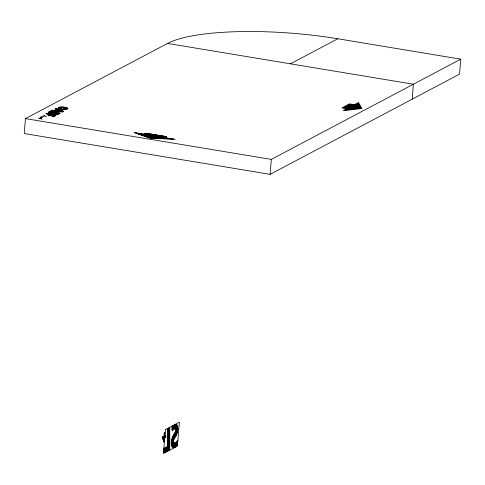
<?xml version="1.0" encoding="UTF-8"?>
<svg xmlns="http://www.w3.org/2000/svg" width="485" height="485" viewBox="0 0 485 485"><rect width="100%" height="100%" fill="white"/><g stroke="black" fill="none" stroke-linecap="round" stroke-linejoin="round"><path stroke-width="0.73" d="M171.278 444.26L171.278 442.017M171.581 445.885L171.581 439.677M25.45 118.607L24.25 133.551L270.115 174.351L459.55 74.114L460.75 59.164L337.815 38.764A132.144 30.622 4.6 0 0 167.525 43.426L25.45 118.607L271.321 159.401L460.75 59.164M270.115 174.351L271.321 159.401M412.189 99.17L413.39 84.226L167.525 43.426M290.46 63.826L337.815 38.764M164.609 438.191L164.621 432.444M44.22 115.436C44.226 114.83 43.541 115.751 43.947 115.194M134.096 132.563L134.939 132.605M134.642 132.757L136.327 132.835M145.585 133.242L147.149 133.314M135.188 132.951L137.716 133.066M145.294 133.399L148.537 133.545M135.739 133.145L139.104 133.296M144.997 133.557L149.932 133.775M136.285 133.339L140.492 133.527M144.706 133.708L151.32 134.005M136.831 133.533L141.881 133.757M144.409 133.866L152.708 134.236M137.376 133.727L143.275 133.987M144.112 134.024L154.097 134.466M137.928 133.921L155.485 134.697M138.474 134.109L156.873 134.927M139.019 134.303L158.262 135.157M139.565 134.497L159.65 135.388M140.117 134.691L161.044 135.618M140.662 134.885L162.433 135.849M141.208 135.079L163.821 136.079M141.759 135.273L165.209 136.309M142.305 135.467L166.597 136.54M142.851 135.654L166.422 136.703M143.396 135.849L166.131 136.855M143.948 136.042L165.834 137.012M144.494 136.236L165.537 137.17M145.039 136.43L165.246 137.322M145.585 136.625L164.948 137.479M146.137 136.819L165.5 137.673M146.682 137.006L166.888 137.904M147.228 137.2L168.277 138.134M147.773 137.394L169.665 138.364M148.325 137.588L171.053 138.595M148.871 137.782L172.442 138.825M149.416 137.976L173.83 139.056M149.962 138.17L175.218 139.286M41.625 118.922L41.971 119.158M63.026 109.192L63.353 109.428M67.075 108.434L67.67 108.864M66.688 108.822L67.1 109.125M46.621 113.102L48.415 114.405M50.392 111.107L51.452 111.883M67.021 107.712L67.93 108.379M66.184 107.434L67.882 108.682M65.505 107.276L66.13 107.731M66.93 108.664L67.397 109.004M64.317 107.082L64.711 107.373M63.771 107.021L64.135 107.288M64.826 107.791L65.802 108.513M66.39 108.943L66.754 109.21M63.25 106.979L63.596 107.227M64.184 107.658L65.53 108.646M66.045 109.028L66.396 109.283M62.759 106.955L63.08 107.191M63.602 107.573L64.305 108.088M64.802 108.452L65.214 108.755M65.681 109.101L66.008 109.337M62.274 106.936L62.589 107.173M63.056 107.512L63.662 107.961M64.45 108.531L64.832 108.816M65.293 109.155L65.608 109.386M61.813 106.936L62.122 107.167M62.547 107.476L63.086 107.87M63.996 108.543L64.414 108.846M64.875 109.186L65.19 109.416M61.359 106.949L61.674 107.173M62.08 107.47L62.547 107.816M63.553 108.555L63.953 108.852M64.444 109.21L64.76 109.44M60.934 106.973L61.243 107.197M61.644 107.494L62.068 107.803M63.99 109.216L64.305 109.446M60.51 107.003L60.831 107.233M61.243 107.537L61.668 107.846M63.523 109.21L63.844 109.446M60.116 107.046L60.443 107.288M59.728 107.1L60.073 107.361M60.576 107.731L61.583 108.464M62.51 109.143L62.856 109.398M59.37 107.179L59.734 107.446M60.352 107.9L61.068 108.428M61.959 109.083L62.329 109.355M59.024 107.264L59.437 107.567M61.377 108.998L61.783 109.289M58.727 107.385L59.194 107.731M60.746 108.87L61.207 109.21M58.461 107.531L59.103 108.003M59.97 108.64L60.589 109.095M63.286 111.077L63.705 111.38M58.261 107.725L59.91 108.931M62.298 110.689L63.438 111.526M58.248 108.052L59.079 108.658M61.304 110.301L63.171 111.665M60.316 109.913L62.904 111.811M59.328 109.525L62.632 111.95M58.333 109.131L62.31 112.053M57.345 108.743L60.328 110.938M60.68 111.198L61.759 111.986M56.351 108.355L59.394 110.586M60.116 111.12L61.201 111.92M55.763 108.264L58.455 110.24M59.552 111.047L60.649 111.853M55.496 108.404L57.824 110.113M58.988 110.968L60.091 111.786M55.223 108.549L57.557 110.259M58.424 110.895L59.54 111.714M54.957 108.688L55.648 109.198M56.193 109.598L57.285 110.398M57.86 110.823L58.988 111.647M55.927 109.737L57.018 110.544M57.297 110.744L58.43 111.58M55.654 109.883L57.879 111.514M59.891 112.993L60.219 113.229M55.387 110.022L57.321 111.447M59.212 112.835L59.946 113.375M55.12 110.168L56.769 111.374M58.539 112.678L59.679 113.514M54.847 110.307L56.211 111.307M57.86 112.52L59.412 113.66M54.459 110.362L55.66 111.241M57.181 112.362L59.14 113.799M53.896 110.283L55.102 111.174M56.502 112.205L58.873 113.939M53.332 110.21L54.55 111.107M55.83 112.041L57.539 113.302M57.612 113.357L58.594 114.078M52.768 110.137L53.993 111.035M55.151 111.883L56.866 113.144M57.345 113.496L58.309 114.205M52.271 110.113L53.441 110.968M54.472 111.726L56.187 112.987M57.066 113.629L58.006 114.321M52.004 110.253L52.889 110.901M53.799 111.568L55.514 112.835M56.733 113.726L57.666 114.411M51.731 110.392L52.331 110.835M53.12 111.411L55.211 112.944M56.321 113.763L57.285 114.472M51.465 110.538L51.78 110.768M52.441 111.253L54.957 113.102M55.83 113.739L56.878 114.508M51.762 111.095L53.477 112.356M53.72 112.532L54.781 113.308M55.211 113.629L56.43 114.521M51.089 110.938L52.804 112.199M53.447 112.672L55.945 114.508M50.658 110.962L52.125 112.041M53.162 112.799L55.429 114.466M52.829 112.896L54.86 114.387M50.125 111.247L51.186 112.029M52.416 112.932L54.199 114.242M55.454 115.163L55.92 115.503M49.852 111.392L50.919 112.168M51.919 112.908L52.719 113.496M54.775 115.006L55.654 115.648M49.585 111.532L50.695 112.344M51.319 112.805L52.307 113.532M54.096 114.848L55.381 115.788M49.318 111.671L51.877 113.557M53.423 114.684L55.114 115.933M49.052 111.817L51.404 113.545M52.744 114.527L54.847 116.073M48.797 111.968L50.889 113.508M52.065 114.369L54.575 116.212M48.548 112.126L50.337 113.441M51.386 114.211L53.15 115.503M53.229 115.563L54.308 116.358M48.342 112.314L49.7 113.314M50.713 114.054L52.471 115.351M52.962 115.709L54.041 116.497M48.306 112.629L48.882 113.047M50.034 113.896L51.798 115.194M52.695 115.848L53.774 116.642M49.355 113.739L51.174 115.072M52.428 115.994L53.502 116.782M48.682 113.581L50.907 115.212M52.156 116.133L53.132 116.849M48.003 113.423L50.634 115.357M51.889 116.279L52.453 116.691M47.324 113.266L49.088 114.557M49.282 114.702L50.367 115.497M49.015 114.842L50.1 115.642M46.366 113.235L47.736 114.248M48.742 114.987L49.828 115.782M46.093 113.381L47.063 114.09M48.476 115.127L49.561 115.927M45.826 113.52L46.39 113.933M48.209 115.272L48.955 115.818M47.942 115.412L48.282 115.66M45.626 116.091L46.354 116.618M44.905 115.903L45.347 116.224M43.535 116.588L43.911 116.867M42.28 116.006L43.25 116.715M42.213 117.315L42.522 117.54M41.534 117.158L41.928 117.443M40.855 116.994L41.207 117.255M40.746 117.594L41.098 117.855M40.067 117.437L40.419 117.691M40.989 118.11L41.504 118.492M40.273 117.928L40.667 118.219M40.946 118.758L41.298 119.019M40.249 118.589L40.619 118.855M39.564 118.425L39.94 118.698M38.533 118.007L39.261 118.54M60.886 107.615L61.389 107.985M41.055 116.461L41.546 116.836M44.293 115.788L44.602 116.024M64.887 107.161L65.317 107.488M358.488 102.45L361.937 108.604M357.954 102.735L361.289 108.682M357.421 103.02L360.634 108.761M356.887 103.299L359.985 108.84M356.348 103.584L359.337 108.919M355.814 103.869L358.688 108.992M355.281 104.154L358.039 109.07M354.741 104.433L357.384 109.149M354.092 104.511L356.736 109.228M353.329 104.384L356.087 109.307M352.565 104.257L355.438 109.386M351.801 104.129L354.79 109.464M351.037 104.002L354.135 109.543M350.267 103.875L353.486 109.616M349.521 103.778L352.837 109.695M348.988 104.063L352.189 109.774M348.448 104.348L351.534 109.852M347.915 104.627L350.885 109.931M347.381 104.912L350.237 110.01M346.848 105.197L349.588 110.089M346.308 105.481L348.939 110.168M345.775 105.76L348.285 110.247M345.241 106.045L347.636 110.319M344.708 106.33L346.066 108.761M346.181 108.967L346.987 110.398M344.168 106.609L345.302 108.634M345.647 109.246L346.338 110.477M343.635 106.894L344.538 108.507M345.114 109.531L345.684 110.556M343.101 107.179L343.774 108.379M344.574 109.816L345.035 110.635M342.562 107.464L343.01 108.252M344.041 110.095L344.386 110.713M342.028 107.743L342.24 108.125M343.507 110.38L343.738 110.792M162.572 436.797L162.578 439.264M175.437 442.775L175.437 447M174.036 425.084L174.042 429.134M167.428 428.946L167.44 446.497M164.324 432.596L164.33 441.605M177.892 427.146L177.892 429.965M177.54 425.969L177.54 432.135M177.54 440.356L177.54 444.933M177.189 425.163L177.189 433.572M177.189 440.853L177.189 445.333M176.837 424.702L176.837 434.493M176.837 441.356L176.837 445.733M176.485 424.466L176.485 435.275M176.485 441.853L176.492 446.133M176.134 424.308L176.14 435.9M176.14 442.168L176.14 446.491M175.788 424.302L175.788 436.482M175.788 442.472L175.788 446.746M175.437 424.339L175.437 436.997M175.085 424.466L175.085 429.073M175.085 432.014L175.085 437.549M175.085 442.878L175.085 447.255M174.733 424.611L174.733 428.934M174.733 432.656L174.733 438.113M174.733 442.981L174.733 447.509M174.382 424.848L174.382 429.025M174.382 433.305L174.388 438.81M174.388 442.878L174.388 447.649M174.036 433.857L174.036 439.683M174.036 442.599L174.036 447.776M173.685 425.321L173.685 429.419M173.685 434.402L173.685 447.849M173.333 425.557L173.333 429.698M173.333 435.045L173.333 447.843M172.981 425.854L172.981 429.995M172.981 435.682L172.981 447.782M172.63 426.236L172.63 430.456M172.63 436.348L172.636 447.6M172.278 426.612L172.284 430.916M172.284 437.209L172.284 447.267M171.933 426.994L171.933 429.916M171.933 438.197L171.933 446.782M169.762 427.709L169.762 449.637M169.477 427.861L169.477 449.783M169.126 428.049L169.126 449.971M168.774 428.231L168.78 450.153M168.428 428.419L168.428 450.341M168.077 428.607L168.077 450.529M167.725 428.788L167.725 450.711M167.373 446.533L167.373 450.898M167.028 446.715L167.028 451.08M166.676 446.903L166.676 451.268M166.325 447.085L166.325 451.456M165.973 447.273L165.973 451.638M165.785 435.093L165.785 437.567M165.621 447.461L165.621 451.826M165.494 435.251L165.494 437.719M165.203 435.403L165.203 437.876M165.27 447.643L165.276 452.008M164.912 432.287L164.912 434.421M164.912 435.56L164.912 438.028M164.924 447.831L164.924 452.196M164.573 448.013L164.573 452.384M164.221 448.201L164.221 452.566M164.033 433.614L164.033 441.762M163.869 448.389L163.869 452.754M163.742 436.179L163.742 441.92M163.451 436.33L163.451 438.804M163.451 440.859L163.451 442.071M163.16 436.488L163.16 438.955M162.869 436.639L162.869 439.107M165.385 429.558L163.463 453.475L177.449 446.073L179.371 422.156L165.385 429.558"/></g></svg>
